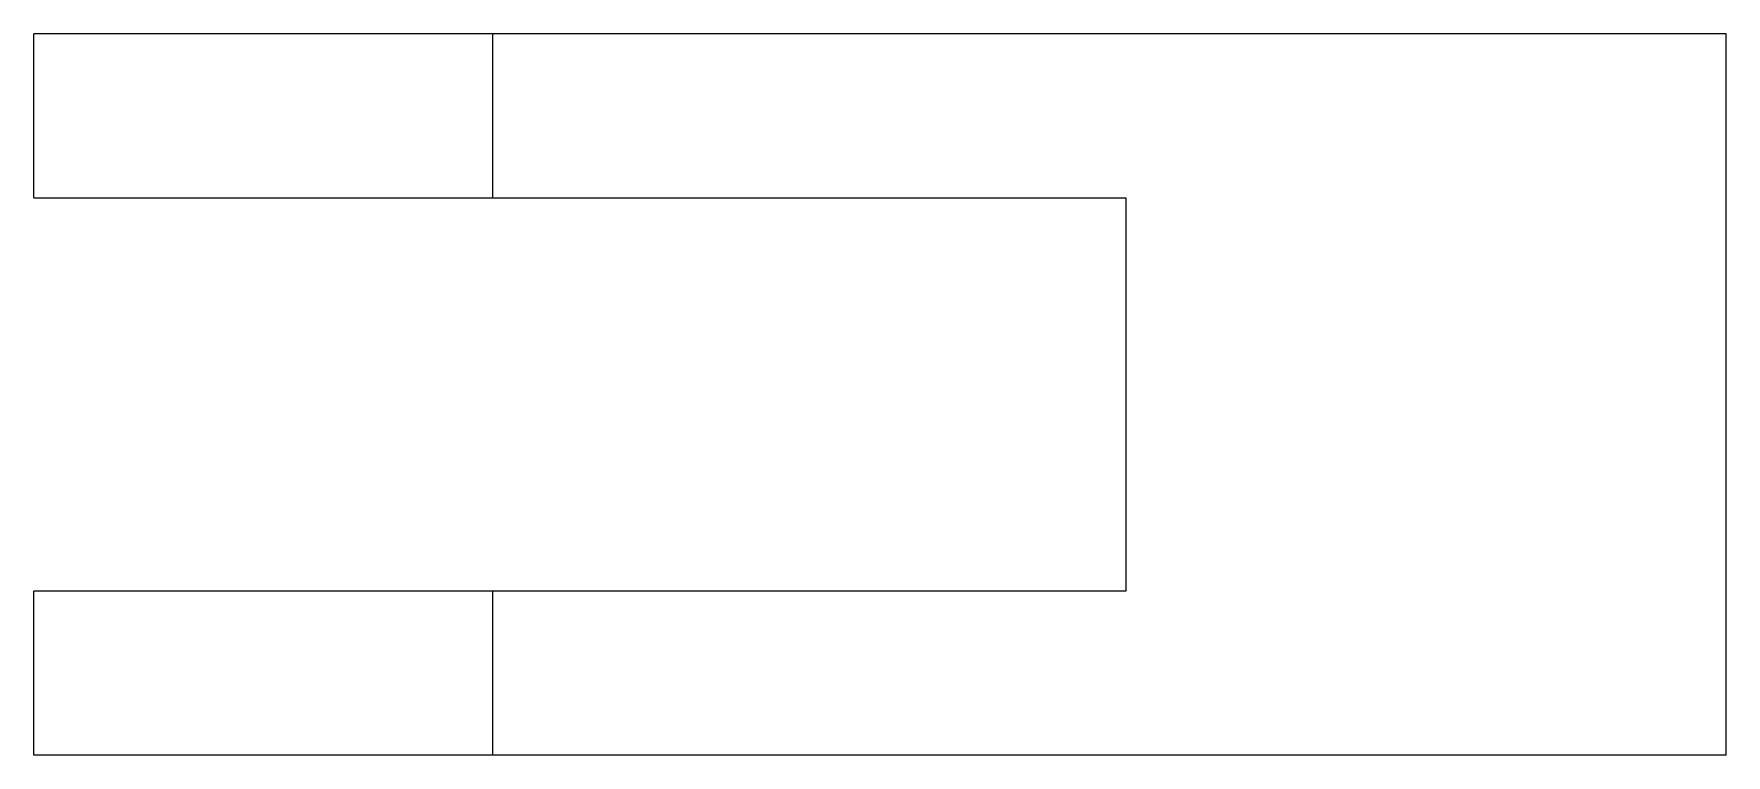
# Model space of a CAD drawing. Header units: metres. Extents: x -13.3 to 38.3, y -22 to 0.
import ezdxf

# ---------------------------------------------------------------- set-up
doc = ezdxf.new("R2010")
doc.units = ezdxf.units.M

msp = doc.modelspace()

# ---------------------------------------------------------------- linework, layer by layer
for points in [[(-13.3, -5), (-13.3, -4.9), (-13.3, -4.8), (-13.3, -4.7), (-13.3, -4.6), (-13.3, -4.5), (-13.3, -4.4), (-13.3, -4.3), (-13.3, -4.2), (-13.3, -4.1), (-13.3, -4), (-13.3, -3.9), (-13.3, -3.8), (-13.3, -3.7), (-13.3, -3.6), (-13.3, -3.5), (-13.3, -3.4), (-13.3, -3.3), (-13.3, -3.2), (-13.3, -3.1), (-13.3, -3), (-13.3, -2.9), (-13.3, -2.8), (-13.3, -2.7), (-13.3, -2.6), (-13.3, -2.5), (-13.3, -2.4), (-13.3, -2.3), (-13.3, -2.2), (-13.3, -2.1), (-13.3, -2), (-13.3, -1.9), (-13.3, -1.8), (-13.3, -1.7), (-13.3, -1.6), (-13.3, -1.5), (-13.3, -1.4), (-13.3, -1.3), (-13.3, -1.2), (-13.3, -1.1), (-13.3, -1), (-13.3, -0.9), (-13.3, -0.8), (-13.3, -0.7), (-13.3, -0.6), (-13.3, -0.5), (-13.3, -0.4), (-13.3, -0.3), (-13.3, -0.2), (-13.3, -0.1), (-13.3, 0)], [(0.7, 0), (0.651, 0), (0.602, 0), (0.553, 0), (0.462, 0), (0.317, 0), (0.172, 0), (0.027, 0), (-0.193, 0), (-0.427, 0), (-0.66, 0), (-0.916, 0), (-1.226, 0), (-1.537, 0), (-1.847, 0), (-2.201, 0), (-2.573, 0), (-2.944, 0), (-3.322, 0), (-3.736, 0), (-4.151, 0), (-4.565, 0), (-4.992, 0), (-5.428, 0), (-5.864, 0), (-6.3, 0), (-6.736, 0), (-7.172, 0), (-7.608, 0), (-8.035, 0), (-8.449, 0), (-8.864, 0), (-9.278, 0), (-9.656, 0), (-10.027, 0), (-10.399, 0), (-10.753, 0), (-11.063, 0), (-11.374, 0), (-11.684, 0), (-11.94, 0), (-12.173, 0), (-12.407, 0), (-12.627, 0), (-12.772, 0), (-12.917, 0), (-13.062, 0), (-13.153, 0), (-13.202, 0), (-13.251, 0), (-13.3, 0)], [(0.7, -5), (0.7, -4.9), (0.7, -4.8), (0.7, -4.7), (0.7, -4.6), (0.7, -4.5), (0.7, -4.4), (0.7, -4.3), (0.7, -4.2), (0.7, -4.1), (0.7, -4), (0.7, -3.9), (0.7, -3.8), (0.7, -3.7), (0.7, -3.6), (0.7, -3.5), (0.7, -3.4), (0.7, -3.3), (0.7, -3.2), (0.7, -3.1), (0.7, -3), (0.7, -2.9), (0.7, -2.8), (0.7, -2.7), (0.7, -2.6), (0.7, -2.5), (0.7, -2.4), (0.7, -2.3), (0.7, -2.2), (0.7, -2.1), (0.7, -2), (0.7, -1.9), (0.7, -1.8), (0.7, -1.7), (0.7, -1.6), (0.7, -1.5), (0.7, -1.4), (0.7, -1.3), (0.7, -1.2), (0.7, -1.1), (0.7, -1), (0.7, -0.9), (0.7, -0.8), (0.7, -0.7), (0.7, -0.6), (0.7, -0.5), (0.7, -0.4), (0.7, -0.3), (0.7, -0.2), (0.7, -0.1), (0.7, 0)], [(38.3, 0), (37.548, 0), (36.796, 0), (36.044, 0), (35.292, 0), (34.54, 0), (33.788, 0), (33.036, 0), (32.284, 0), (31.532, 0), (30.78, 0), (30.028, 0), (29.276, 0), (28.524, 0), (27.772, 0), (27.02, 0), (26.268, 0), (25.516, 0), (24.764, 0), (24.012, 0), (23.26, 0), (22.508, 0), (21.756, 0), (21.004, 0), (20.252, 0), (19.5, 0), (18.748, 0), (17.996, 0), (17.244, 0), (16.492, 0), (15.74, 0), (14.988, 0), (14.236, 0), (13.484, 0), (12.732, 0), (11.98, 0), (11.228, 0), (10.476, 0), (9.724, 0), (8.972, 0), (8.22, 0), (7.468, 0), (6.716, 0), (5.964, 0), (5.212, 0), (4.46, 0), (3.708, 0), (2.956, 0), (2.204, 0), (1.452, 0), (0.7, 0)], [(38.3, -22), (38.3, -21.56), (38.3, -21.12), (38.3, -20.68), (38.3, -20.24), (38.3, -19.8), (38.3, -19.36), (38.3, -18.92), (38.3, -18.48), (38.3, -18.04), (38.3, -17.6), (38.3, -17.16), (38.3, -16.72), (38.3, -16.28), (38.3, -15.84), (38.3, -15.4), (38.3, -14.96), (38.3, -14.52), (38.3, -14.08), (38.3, -13.64), (38.3, -13.2), (38.3, -12.76), (38.3, -12.32), (38.3, -11.88), (38.3, -11.44), (38.3, -11), (38.3, -10.56), (38.3, -10.12), (38.3, -9.68), (38.3, -9.24), (38.3, -8.8), (38.3, -8.36), (38.3, -7.92), (38.3, -7.48), (38.3, -7.04), (38.3, -6.6), (38.3, -6.16), (38.3, -5.72), (38.3, -5.28), (38.3, -4.84), (38.3, -4.4), (38.3, -3.96), (38.3, -3.52), (38.3, -3.08), (38.3, -2.64), (38.3, -2.2), (38.3, -1.76), (38.3, -1.32), (38.3, -0.88), (38.3, -0.44), (38.3, 0)], [(-13.3, -5), (-13.251, -5), (-13.202, -5), (-13.153, -5), (-13.062, -5), (-12.917, -5), (-12.772, -5), (-12.627, -5), (-12.407, -5), (-12.173, -5), (-11.94, -5), (-11.684, -5), (-11.374, -5), (-11.063, -5), (-10.753, -5), (-10.399, -5), (-10.027, -5), (-9.656, -5), (-9.278, -5), (-8.864, -5), (-8.449, -5), (-8.035, -5), (-7.608, -5), (-7.172, -5), (-6.736, -5), (-6.3, -5), (-5.864, -5), (-5.428, -5), (-4.992, -5), (-4.565, -5), (-4.151, -5), (-3.736, -5), (-3.322, -5), (-2.944, -5), (-2.573, -5), (-2.201, -5), (-1.847, -5), (-1.537, -5), (-1.226, -5), (-0.916, -5), (-0.66, -5), (-0.427, -5), (-0.193, -5), (0.027, -5), (0.172, -5), (0.317, -5), (0.462, -5), (0.553, -5), (0.602, -5), (0.651, -5), (0.7, -5)], [(0.7, -5), (1.086, -5), (1.472, -5), (1.858, -5), (2.244, -5), (2.63, -5), (3.016, -5), (3.402, -5), (3.788, -5), (4.174, -5), (4.56, -5), (4.946, -5), (5.332, -5), (5.718, -5), (6.104, -5), (6.49, -5), (6.876, -5), (7.262, -5), (7.648, -5), (8.034, -5), (8.42, -5), (8.806, -5), (9.192, -5), (9.578, -5), (9.964, -5), (10.35, -5), (10.736, -5), (11.122, -5), (11.508, -5), (11.894, -5), (12.28, -5), (12.666, -5), (13.052, -5), (13.438, -5), (13.824, -5), (14.21, -5), (14.596, -5), (14.982, -5), (15.368, -5), (15.754, -5), (16.14, -5), (16.526, -5), (16.912, -5), (17.298, -5), (17.684, -5), (18.07, -5), (18.456, -5), (18.842, -5), (19.228, -5), (19.614, -5), (20, -5)], [(20, -5), (20, -5.24), (20, -5.48), (20, -5.72), (20, -5.96), (20, -6.2), (20, -6.44), (20, -6.68), (20, -6.92), (20, -7.16), (20, -7.4), (20, -7.64), (20, -7.88), (20, -8.12), (20, -8.36), (20, -8.6), (20, -8.84), (20, -9.08), (20, -9.32), (20, -9.56), (20, -9.8), (20, -10.04), (20, -10.28), (20, -10.52), (20, -10.76), (20, -11), (20, -11.24), (20, -11.48), (20, -11.72), (20, -11.96), (20, -12.2), (20, -12.44), (20, -12.68), (20, -12.92), (20, -13.16), (20, -13.4), (20, -13.64), (20, -13.88), (20, -14.12), (20, -14.36), (20, -14.6), (20, -14.84), (20, -15.08), (20, -15.32), (20, -15.56), (20, -15.8), (20, -16.04), (20, -16.28), (20, -16.52), (20, -16.76), (20, -17)], [(0.7, -17), (0.651, -17), (0.602, -17), (0.553, -17), (0.462, -17), (0.317, -17), (0.172, -17), (0.027, -17), (-0.193, -17), (-0.427, -17), (-0.66, -17), (-0.916, -17), (-1.226, -17), (-1.537, -17), (-1.847, -17), (-2.201, -17), (-2.573, -17), (-2.944, -17), (-3.322, -17), (-3.736, -17), (-4.151, -17), (-4.565, -17), (-4.992, -17), (-5.428, -17), (-5.864, -17), (-6.3, -17), (-6.736, -17), (-7.172, -17), (-7.608, -17), (-8.035, -17), (-8.449, -17), (-8.864, -17), (-9.278, -17), (-9.656, -17), (-10.027, -17), (-10.399, -17), (-10.753, -17), (-11.063, -17), (-11.374, -17), (-11.684, -17), (-11.94, -17), (-12.173, -17), (-12.407, -17), (-12.627, -17), (-12.772, -17), (-12.917, -17), (-13.062, -17), (-13.153, -17), (-13.202, -17), (-13.251, -17), (-13.3, -17)], [(-13.3, -22), (-13.3, -21.9), (-13.3, -21.8), (-13.3, -21.7), (-13.3, -21.6), (-13.3, -21.5), (-13.3, -21.4), (-13.3, -21.3), (-13.3, -21.2), (-13.3, -21.1), (-13.3, -21), (-13.3, -20.9), (-13.3, -20.8), (-13.3, -20.7), (-13.3, -20.6), (-13.3, -20.5), (-13.3, -20.4), (-13.3, -20.3), (-13.3, -20.2), (-13.3, -20.1), (-13.3, -20), (-13.3, -19.9), (-13.3, -19.8), (-13.3, -19.7), (-13.3, -19.6), (-13.3, -19.5), (-13.3, -19.4), (-13.3, -19.3), (-13.3, -19.2), (-13.3, -19.1), (-13.3, -19), (-13.3, -18.9), (-13.3, -18.8), (-13.3, -18.7), (-13.3, -18.6), (-13.3, -18.5), (-13.3, -18.4), (-13.3, -18.3), (-13.3, -18.2), (-13.3, -18.1), (-13.3, -18), (-13.3, -17.9), (-13.3, -17.8), (-13.3, -17.7), (-13.3, -17.6), (-13.3, -17.5), (-13.3, -17.4), (-13.3, -17.3), (-13.3, -17.2), (-13.3, -17.1), (-13.3, -17)], [(20, -17), (19.614, -17), (19.228, -17), (18.842, -17), (18.456, -17), (18.07, -17), (17.684, -17), (17.298, -17), (16.912, -17), (16.526, -17), (16.14, -17), (15.754, -17), (15.368, -17), (14.982, -17), (14.596, -17), (14.21, -17), (13.824, -17), (13.438, -17), (13.052, -17), (12.666, -17), (12.28, -17), (11.894, -17), (11.508, -17), (11.122, -17), (10.736, -17), (10.35, -17), (9.964, -17), (9.578, -17), (9.192, -17), (8.806, -17), (8.42, -17), (8.034, -17), (7.648, -17), (7.262, -17), (6.876, -17), (6.49, -17), (6.104, -17), (5.718, -17), (5.332, -17), (4.946, -17), (4.56, -17), (4.174, -17), (3.788, -17), (3.402, -17), (3.016, -17), (2.63, -17), (2.244, -17), (1.858, -17), (1.472, -17), (1.086, -17), (0.7, -17)], [(0.7, -22), (0.7, -21.9), (0.7, -21.8), (0.7, -21.7), (0.7, -21.6), (0.7, -21.5), (0.7, -21.4), (0.7, -21.3), (0.7, -21.2), (0.7, -21.1), (0.7, -21), (0.7, -20.9), (0.7, -20.8), (0.7, -20.7), (0.7, -20.6), (0.7, -20.5), (0.7, -20.4), (0.7, -20.3), (0.7, -20.2), (0.7, -20.1), (0.7, -20), (0.7, -19.9), (0.7, -19.8), (0.7, -19.7), (0.7, -19.6), (0.7, -19.5), (0.7, -19.4), (0.7, -19.3), (0.7, -19.2), (0.7, -19.1), (0.7, -19), (0.7, -18.9), (0.7, -18.8), (0.7, -18.7), (0.7, -18.6), (0.7, -18.5), (0.7, -18.4), (0.7, -18.3), (0.7, -18.2), (0.7, -18.1), (0.7, -18), (0.7, -17.9), (0.7, -17.8), (0.7, -17.7), (0.7, -17.6), (0.7, -17.5), (0.7, -17.4), (0.7, -17.3), (0.7, -17.2), (0.7, -17.1), (0.7, -17)], [(0.7, -22), (0.651, -22), (0.602, -22), (0.553, -22), (0.462, -22), (0.317, -22), (0.172, -22), (0.027, -22), (-0.193, -22), (-0.427, -22), (-0.66, -22), (-0.916, -22), (-1.226, -22), (-1.537, -22), (-1.847, -22), (-2.201, -22), (-2.573, -22), (-2.944, -22), (-3.322, -22), (-3.736, -22), (-4.151, -22), (-4.565, -22), (-4.992, -22), (-5.428, -22), (-5.864, -22), (-6.3, -22), (-6.736, -22), (-7.172, -22), (-7.608, -22), (-8.035, -22), (-8.449, -22), (-8.864, -22), (-9.278, -22), (-9.656, -22), (-10.027, -22), (-10.399, -22), (-10.753, -22), (-11.063, -22), (-11.374, -22), (-11.684, -22), (-11.94, -22), (-12.173, -22), (-12.407, -22), (-12.627, -22), (-12.772, -22), (-12.917, -22), (-13.062, -22), (-13.153, -22), (-13.202, -22), (-13.251, -22), (-13.3, -22)], [(38.3, -22), (37.548, -22), (36.796, -22), (36.044, -22), (35.292, -22), (34.54, -22), (33.788, -22), (33.036, -22), (32.284, -22), (31.532, -22), (30.78, -22), (30.028, -22), (29.276, -22), (28.524, -22), (27.772, -22), (27.02, -22), (26.268, -22), (25.516, -22), (24.764, -22), (24.012, -22), (23.26, -22), (22.508, -22), (21.756, -22), (21.004, -22), (20.252, -22), (19.5, -22), (18.748, -22), (17.996, -22), (17.244, -22), (16.492, -22), (15.74, -22), (14.988, -22), (14.236, -22), (13.484, -22), (12.732, -22), (11.98, -22), (11.228, -22), (10.476, -22), (9.724, -22), (8.972, -22), (8.22, -22), (7.468, -22), (6.716, -22), (5.964, -22), (5.212, -22), (4.46, -22), (3.708, -22), (2.956, -22), (2.204, -22), (1.452, -22), (0.7, -22)]]:
    msp.add_lwpolyline(points)

doc.saveas('drawing.dxf')
